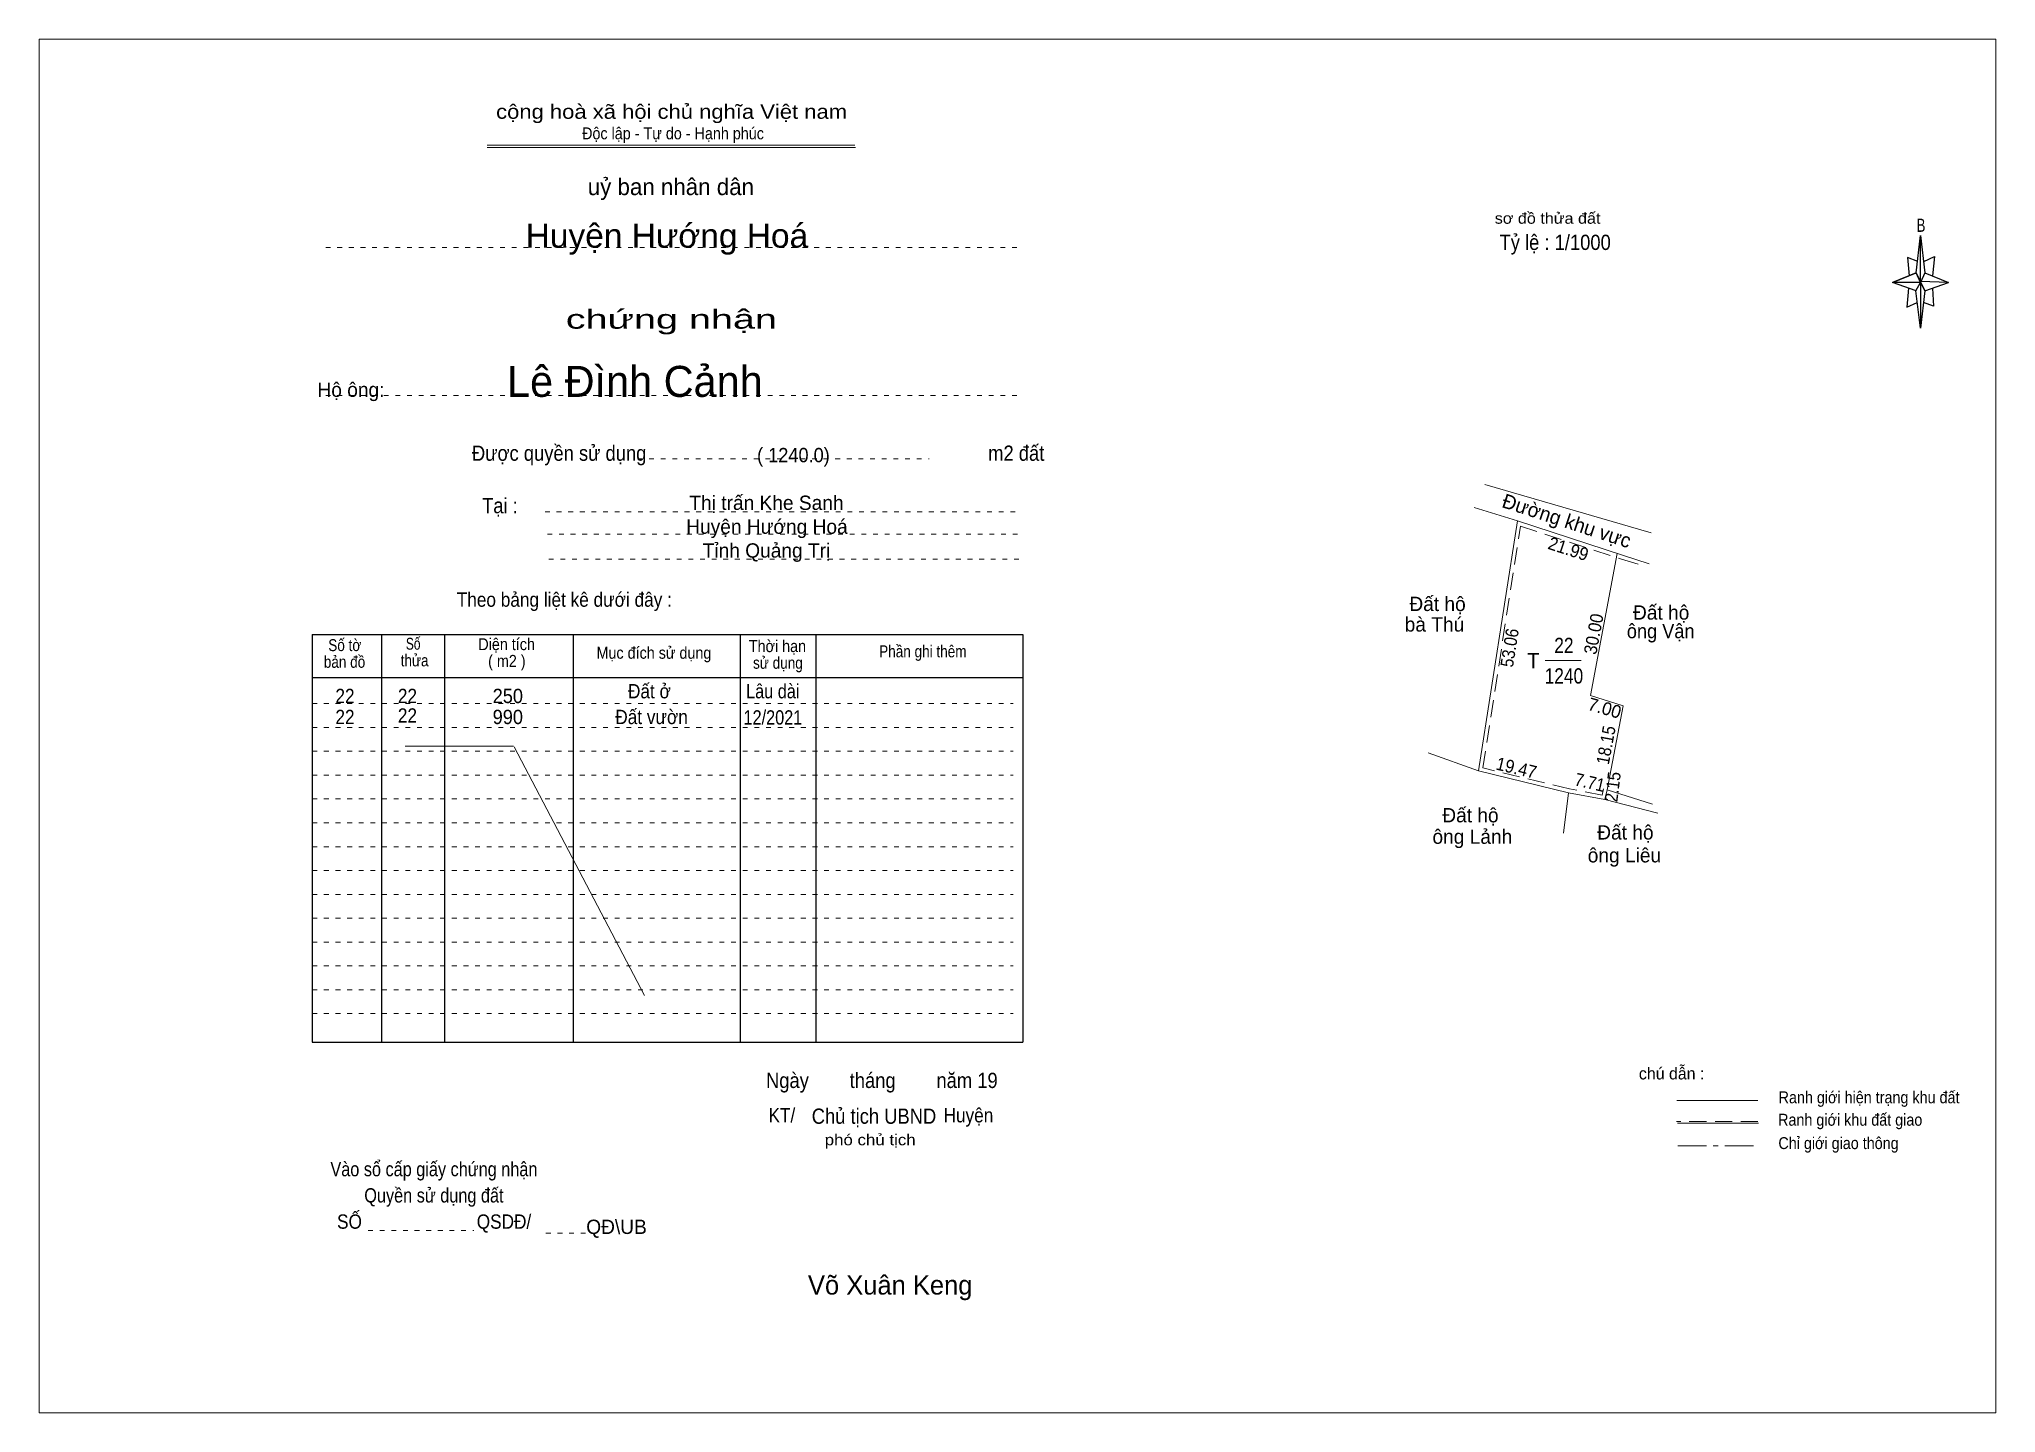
# Model space of a CAD drawing. Header units: centimetres. Extents: x -0.5 to 40.5, y 0 to 28.8.
import ezdxf
from ezdxf.enums import TextEntityAlignment as Align

# ---------------------------------------------------------------- set-up
doc = ezdxf.new("R2010")
doc.units = ezdxf.units.CM
doc.header["$LTSCALE"] = 0.12
for name, pattern in [('DOT_DASHED', [7.7, 5, -1.2, 0.3, -1.2]), ('DOTTED', [1.5, 0.3, -1.2]), ('MEDIUM_DASHED', [4.5, 3, -1.5])]:
    doc.linetypes.add(name, pattern=pattern)
for name, color, linetype, lineweight in [('1', 7, 'DOTTED', 13), ('4', 7, 'Continuous', 13), ('50', 7, 'Continuous', 25)]:
    doc.layers.add(name, color=color, linetype=linetype, lineweight=lineweight)
doc.layers.add('34', color=7, linetype='Continuous')
doc.layers.add('51', color=7, linetype='Continuous')

msp = doc.modelspace()

# ---------------------------------------------------------------- linework, layer by layer
at = {"layer": '1', "linetype": 'Continuous'}
for p, q in [((8.91, 26.55), (16.62, 26.55)), ((8.91, 26.5), (16.63, 26.5))]:
    msp.add_line(p, q, dxfattribs=at)
at = {"layer": '1'}
for p, q in [((5.52, 24.4), (20.02, 24.4)), ((5.52, 21.3), (20.02, 21.3)), ((12.06, 19.97), (18.18, 19.97)), ((10.12, 18.86), (20.06, 18.86)), ((10.17, 18.39), (20.11, 18.39)), ((10.2, 17.87), (20.14, 17.87)), ((5.24, 14.84), (19.94, 14.84)), ((5.24, 14.34), (19.94, 14.34)), ((5.24, 13.84), (19.94, 13.84)), ((5.24, 13.34), (19.94, 13.34)), ((5.24, 12.84), (19.94, 12.84)), ((5.24, 12.34), (19.94, 12.34)), ((5.24, 11.84), (19.94, 11.84)), ((5.24, 11.34), (19.94, 11.34)), ((5.24, 10.84), (19.94, 10.84)), ((5.24, 10.34), (19.94, 10.34)), ((5.24, 9.84), (19.94, 9.84)), ((5.24, 9.34), (19.94, 9.34)), ((5.24, 8.84), (19.94, 8.84)), ((5.24, 8.34), (19.94, 8.34)), ((6.41, 3.79), (8.63, 3.79)), ((10.14, 3.74), (11.2, 3.74))]:
    msp.add_line(p, q, dxfattribs=at)
at = {"layer": '1', "linetype": 'Continuous', "lineweight": 25}
for p, q in [((5.24, 16.29), (20.14, 16.29)), ((5.24, 16.29), (5.24, 7.74)), ((6.69, 16.29), (6.69, 7.74)), ((8.01, 16.29), (8.01, 7.74)), ((10.71, 16.29), (10.71, 7.74)), ((14.21, 16.29), (14.21, 7.74)), ((15.8, 16.29), (15.8, 7.74)), ((20.14, 16.29), (20.14, 7.74)), ((5.24, 15.39), (20.14, 15.39)), ((5.24, 7.74), (20.14, 7.74))]:
    msp.add_line(p, q, dxfattribs=at)
at = {"layer": '1', "linetype": 'Continuous'}
msp.add_lwpolyline([(-0.49, -0.03), (40.55, -0.03), (40.55, 28.77), (-0.49, 28.77)], close=True, dxfattribs=at)
at = {"layer": '4'}
for p, q in [((29.83, 19.43), (33.32, 18.42)), ((29.61, 18.95), (30.52, 18.67)), ((32.61, 17.99), (32.05, 15.01)), ((31.1, 15.74), (31.85, 15.74)), ((32.05, 15.01), (32.73, 14.79)), ((28.64, 13.81), (29.7, 13.43)), ((31.48, 12.12), (31.59, 12.97)), ((32.35, 12.83), (33.46, 12.54)), ((33.35, 12.73), (32.4, 13.03))]:
    msp.add_line(p, q, dxfattribs=at)
for points in [[(32.73, 14.79), (32.4, 13.03), (32.35, 12.83), (31.59, 12.97), (29.7, 13.43), (30.52, 18.67)], [(30.52, 18.67), (32.72, 17.95), (33.28, 17.77)]]:
    msp.add_lwpolyline(points, dxfattribs=at)
at = {"layer": '4', "linetype": 'MEDIUM_DASHED'}
for points in [[(32.32, 13.05), (32.29, 12.92), (31.61, 13.05), (29.79, 13.49), (30.58, 18.56)], [(30.58, 18.56), (32.7, 17.87), (33.19, 17.72)]]:
    msp.add_lwpolyline(points, dxfattribs=at)
at = {"layer": '50'}
for p, q in [((38.88, 23.87), (38.97, 24.65)), ((39.06, 23.87), (39.56, 23.67)), ((38.88, 23.49), (38.38, 23.67)), ((39.06, 23.49), (38.97, 22.71)), ((39.22, 23.55), (39.24, 23.17)), ((39.24, 23.17), (39.03, 23.25))]:
    msp.add_line(p, q, dxfattribs=at)
at = {"layer": '50', "lineweight": 13}
for p, q in [((7.19, 13.95), (9.46, 13.95)), ((9.47, 13.93), (12.21, 8.72)), ((35.56, 6.52), (33.86, 6.52)), ((35.57, 6.04), (33.87, 6.04))]:
    msp.add_line(p, q, dxfattribs=at)
at = {"layer": '50', "linetype": 'MEDIUM_DASHED', "lineweight": 13}
msp.add_line((35.56, 6.08), (33.85, 6.08), dxfattribs=at)
at = {"layer": '50', "linetype": 'DOT_DASHED', "lineweight": 13}
msp.add_line((33.88, 5.57), (35.59, 5.57), dxfattribs=at)
at = {"layer": '50'}
for points in [[(38.97, 24.65), (39.06, 23.87), (38.97, 23.67)], [(38.97, 23.67), (38.38, 23.67), (38.88, 23.87), (39.06, 23.49), (39.56, 23.67), (38.97, 23.69)], [(38.97, 23.67), (38.97, 22.71), (38.87, 23.49)]]:
    msp.add_lwpolyline(points, close=True, dxfattribs=at)
for points in [[(38.97, 23.67), (38.88, 23.87), (38.38, 23.67)], [(38.91, 24.11), (38.7, 24.19), (38.73, 23.81)], [(39.04, 24.11), (39.26, 24.21), (39.22, 23.81)], [(38.72, 23.55), (38.68, 23.15), (38.9, 23.25)], [(38.97, 23.67), (39.06, 23.49), (39.56, 23.67)]]:
    msp.add_lwpolyline(points, dxfattribs=at)

# ---------------------------------------------------------------- texts
at = {"layer": '1'}
for s, height, width, p in [('cộng hoà xã hội chủ nghĩa Việt nam', 0.3, 1.15, (12.775, 27.1)), ('Độc lập - Tự do - Hạnh phúc', 0.25, 0.9, (12.805, 26.67)), ('chứng nhận', 0.4, 1.55, (12.77, 22.7)), ('Được quyền sử dụng                                                                   m2 đất', 0.32, 0.9, (14.59, 19.93)), ('Tại :', 0.32, 0.9, (9.175, 18.83)), ('Theo bảng liệt kê dưới đây :', 0.3, 0.9, (10.525, 16.87)), ('Số tờ', 0.25, 0.85, (5.92, 15.94)), ('Số ', 0.25, 0.75, (7.39, 15.97)), ('Diện tích', 0.25, 0.9, (9.315, 15.96)), ('Mục đích sử dụng', 0.25, 0.9, (12.405, 15.78)), ('Thời hạn', 0.25, 0.9, (14.995, 15.92)), ('Phần ghi thêm', 0.25, 0.85, (18.045, 15.81)), ('bản đồ', 0.25, 0.85, (5.915, 15.59)), ('thửa', 0.25, 0.85, (7.385, 15.62)), ('( m2 )', 0.25, 0.9, (9.32, 15.61)), ('sử dụng', 0.25, 0.85, (15.005, 15.57)), ('Ngày        tháng        năm 19', 0.32, 0.9, (17.185, 6.78)), ('Chủ tịch UBND', 0.32, 0.9, (17.02, 6.03)), ('Vào sổ cấp giấy chứng nhận', 0.3, 0.85, (7.79, 4.93)), ('Quyền sử dụng đất', 0.3, 0.85, (7.79, 4.38)), ('SỐ                        QSDĐ/', 0.3, 0.9, (7.795, 3.83))]:
    msp.add_text(s, height=height, dxfattribs=dict(at, width=width)).set_placement(p, align=Align.CENTER)
msp.add_text('uỷ ban nhân dân', height=0.35, dxfattribs=at).set_placement((12.76, 25.5), align=Align.CENTER)
at = {"layer": '34'}
for s, height, width, p in [('Huyện Hướng Hoá ', 0.5, 1.05, (12.775, 24.4)), ('( 1240.0)', 0.3, 0.95, (15.33, 19.9)), ('22', 0.3, 0.9, (5.925, 14.85)), ('22', 0.3, 0.9, (7.235, 14.85)), ('250', 0.3, 0.95, (9.34, 14.85)), ('22', 0.3, 0.9, (5.925, 14.41)), ('22', 0.3, 0.9, (7.235, 14.44)), ('990', 0.3, 0.95, (9.34, 14.41))]:
    msp.add_text(s, height=height, dxfattribs=dict(at, width=width)).set_placement(p, align=Align.CENTER)
for s, height, p in [('Lê Đình Cảnh', 0.65, (12.005, 21.27)), ('Hộ ông:', 0.3, (6.05, 21.27)), ('Thị trấn Khe Sanh', 0.3, (14.765, 18.9)), ('Huyện Hướng Hoá', 0.3, (14.775, 18.4)), ('Tỉnh Quảng Trị', 0.3, (14.765, 17.9))]:
    msp.add_text(s, height=height, dxfattribs=at).set_placement(p, align=Align.CENTER)
at = {"layer": '4'}
for s, height, rotation, p in [('Đường khu vực', 0.3, 341.971, (31.5036, 18.529)), ('7.00', 0.2699, 344, (32.3078, 14.616))]:
    msp.add_text(s, height=height, rotation=rotation, dxfattribs=at).set_placement(p, align=Align.CENTER)
for s, height, rotation, width, p in [('21.99', 0.27, 341.972, 0.95, (31.5432, 17.9555)), ('30.00', 0.27, 79.505, 0.95, (32.247, 16.2754)), ('53.06', 0.27, 81.044, 0.9, (30.4845, 15.989)), ('18.15', 0.27, 79.505, 0.9, (32.5051, 13.9454)), ('19.47', 0.27, 346.485, 0.95, (30.4635, 13.3606)), ('7.71', 0.2699, 347, 0.9, (32.0046, 13.0574)), ('2.15', 0.2699, 83, 0.9, (32.6479, 13.0786))]:
    msp.add_text(s, height=height, rotation=rotation, dxfattribs=dict(at, width=width)).set_placement(p, align=Align.CENTER)
for s, p in [('Đất hộ', (28.84, 16.78)), ('Đất hộ', (33.53, 16.6)), ('bà Thú', (28.775, 16.35)), ('Đất hộ', (29.53, 12.35)), ('Đất hộ', (32.78, 11.99)), ('ông Lảnh', (29.57, 11.9)), ('ông Liêu', (32.76, 11.51))]:
    msp.add_text(s, height=0.3, dxfattribs=at).set_placement(p, align=Align.CENTER)
for s, height, width, p in [('ông Vận', 0.3, 0.95, (33.52, 16.21)), ('22', 0.32, 0.85, (31.49, 15.9)), ('1240', 0.32, 0.85, (31.49, 15.26))]:
    msp.add_text(s, height=height, dxfattribs=dict(at, width=width)).set_placement(p, align=Align.CENTER)
msp.add_text('T', height=0.32, dxfattribs=at).set_placement((30.98, 15.58), align=Align.RIGHT)
at = {"layer": '50'}
for s, height, width, p in [('sơ đồ thửa đất ', 0.23, 1.1, (31.195, 24.9)), ('B', 0.2756, 0.75, (38.98, 24.73)), ('Đất ở ', 0.3, 0.9, (12.36, 14.95)), ('Lâu dài ', 0.3, 0.85, (14.945, 14.95)), ('Đất vườn', 0.3, 0.9, (12.355, 14.41)), ('12/2021', 0.3, 0.85, (14.9, 14.4)), ('Ranh giới hiện trạng khu đất', 0.25, 0.9, (37.89, 6.46)), ('KT/                               Huyện ', 0.3, 0.9, (17.215, 6.06)), ('Ranh giới khu đất giao', 0.25, 0.9, (37.495, 5.99)), ('phó chủ tịch', 0.23, 1.15, (16.94, 5.58)), ('Chỉ giới giao thông', 0.25, 0.9, (37.25, 5.5))]:
    msp.add_text(s, height=height, dxfattribs=dict(at, width=width)).set_placement(p, align=Align.CENTER)
for s, height, p in [('chú dẫn :', 0.25, (33.75, 6.96)), ('QĐ\\UB', 0.3, (11.62, 3.72)), ('Võ Xuân Keng', 0.4, (17.36, 2.45))]:
    msp.add_text(s, height=height, dxfattribs=at).set_placement(p, align=Align.CENTER)
at = {"layer": '51', "width": 0.9}
msp.add_text('Tỷ lệ : 1/1000', height=0.32, dxfattribs=at).set_placement((30.14, 24.35))

doc.saveas('drawing.dxf')
